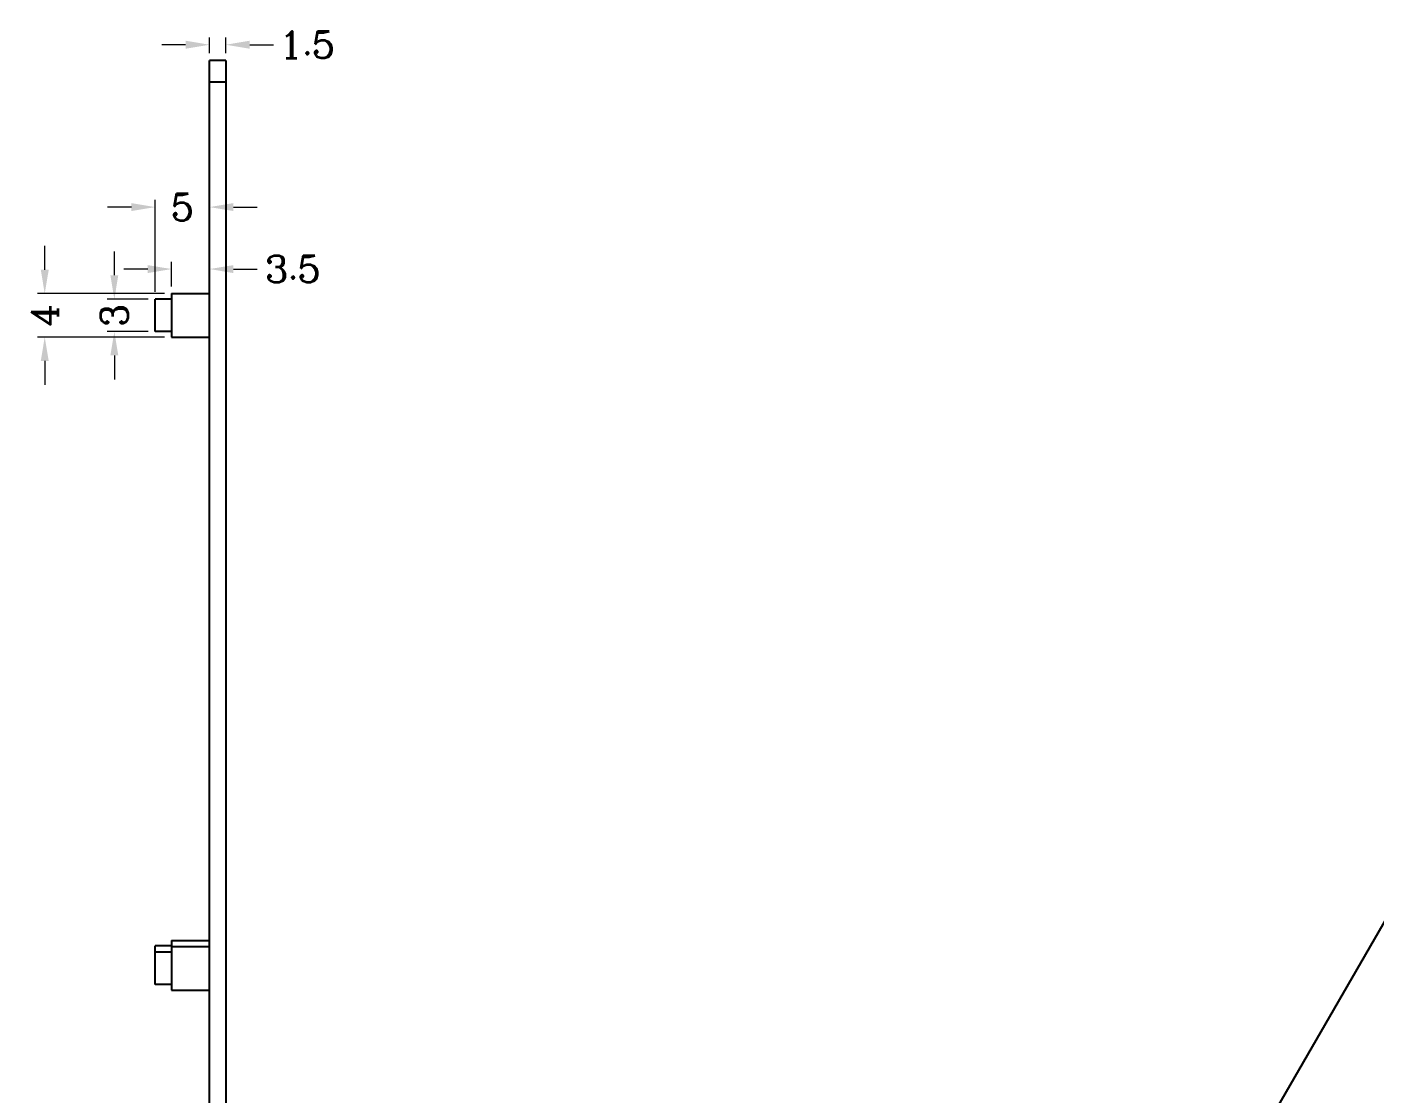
# Model space of a CAD drawing. Header units: millimetres. Extents: x -2394 to -1491, y -937 to 636.
# Drawn here: x -1950.3 to -1826.1, y -665.1 to -566.8 of the extents above; entities that cross this region are included whole.
import ezdxf

# ---------------------------------------------------------------- set-up
doc = ezdxf.new("R2010")
doc.units = ezdxf.units.MM
doc.header["$LTSCALE"] = 30.734
doc.header["$PDMODE"] = 3
doc.header["$PDSIZE"] = 8
doc.layers.get('0').update_dxf_attribs({"linetype": 'CONTINUOUS'})
doc.layers.get('Defpoints').update_dxf_attribs({"linetype": 'CONTINUOUS'})
doc.styles.add('ROMANC', font='romanc.shx', dxfattribs={"bigfont": 'gbcbig.shx'})
doc.dimstyles.new('YanXiu', dxfattribs={"dimtxt": 2.5, "dimasz": 2.2, "dimexe": 0.66, "dimexo": 0.66, "dimgap": 0.66, "dimtad": 0, "dimdsep": 46, "dimtxsty": 'ROMANC', "dimcen": 0, "dimclrd": 256, "dimclre": 131, "dimclrt": 42, "dimazin": 2, "dimtfac": 1, "dimtofl": 0, "dimtmove": 0, "dimatfit": 3, "dimfxl": 1, "dimlwd": 5, "dimlwe": 5, "dimarcsym": 0})

# ---------------------------------------------------------------- blocks, each defined once
blk = doc.blocks.new('*D37')
at = {"lineweight": 5}
for p, q in [((-1942.21, -589.74), (-1942.21, -587.54)), ((-1942.21, -597.14), (-1942.21, -599.34))]:
    blk.add_line(p, q, dxfattribs=at)
at = {"color": 131, "lineweight": 5}
for p, q in [((-1939.1, -591.94), (-1942.87, -591.94)), ((-1939.1, -594.94), (-1942.87, -594.94))]:
    blk.add_line(p, q, dxfattribs=at)
for points in [[(-1942.58, -589.74), (-1941.85, -589.74), (-1942.21, -591.94)], [(-1942.58, -597.14), (-1941.85, -597.14), (-1942.21, -594.94)]]:
    blk.add_solid(points)
at = {"layer": 'Defpoints', "color": 0}
for p in [(-1938.44, -591.94), (-1942.21, -594.94), (-1938.44, -594.94)]:
    blk.add_point(p, dxfattribs=at)
at = {"color": 42, "insert": (-1942.21, -593.44), "char_height": 2.5, "attachment_point": 5, "rotation": 90, "style": 'ROMANC'}
blk.add_mtext('3', dxfattribs=at)
blk = doc.blocks.new('*D38')
at = {"lineweight": 5}
for p, q in [((-1948.63, -589.24), (-1948.63, -587.04)), ((-1948.63, -597.64), (-1948.63, -599.84))]:
    blk.add_line(p, q, dxfattribs=at)
at = {"color": 131, "lineweight": 5}
for p, q in [((-1937.6, -591.44), (-1949.29, -591.44)), ((-1937.6, -595.44), (-1949.29, -595.44))]:
    blk.add_line(p, q, dxfattribs=at)
for points in [[(-1948.99, -589.24), (-1948.26, -589.24), (-1948.63, -591.44)], [(-1948.99, -597.64), (-1948.26, -597.64), (-1948.63, -595.44)]]:
    blk.add_solid(points)
at = {"layer": 'Defpoints', "color": 0}
for p in [(-1936.94, -591.44), (-1948.63, -595.44), (-1936.94, -595.44)]:
    blk.add_point(p, dxfattribs=at)
at = {"color": 42, "insert": (-1948.63, -593.44), "char_height": 2.5, "attachment_point": 5, "rotation": 90, "style": 'ROMANC'}
blk.add_mtext('4', dxfattribs=at)
blk = doc.blocks.new('*D39')
at = {"color": 131, "lineweight": 5}
for p, q in [((-1936.94, -590.78), (-1936.94, -588.51)), ((-1933.44, -590.78), (-1933.44, -588.51))]:
    blk.add_line(p, q, dxfattribs=at)
at = {"lineweight": 5}
for p, q in [((-1939.14, -589.17), (-1941.34, -589.17)), ((-1931.24, -589.17), (-1929.04, -589.17))]:
    blk.add_line(p, q, dxfattribs=at)
for points in [[(-1939.14, -588.81), (-1939.14, -589.54), (-1936.94, -589.17)], [(-1931.24, -588.81), (-1931.24, -589.54), (-1933.44, -589.17)]]:
    blk.add_solid(points)
at = {"layer": 'Defpoints', "color": 0}
for p in [(-1933.44, -589.17), (-1936.94, -591.44), (-1933.44, -591.44)]:
    blk.add_point(p, dxfattribs=at)
at = {"color": 42, "insert": (-1925.76, -589.17), "char_height": 2.5, "attachment_point": 5, "style": 'ROMANC'}
blk.add_mtext('3.5', dxfattribs=at)
blk = doc.blocks.new('*D40')
at = {"lineweight": 5}
for p, q in [((-1940.64, -583.46), (-1942.84, -583.46)), ((-1931.24, -583.46), (-1929.04, -583.46))]:
    blk.add_line(p, q, dxfattribs=at)
at = {"color": 131, "lineweight": 5}
for p, q in [((-1938.44, -591.28), (-1938.44, -582.8)), ((-1933.44, -591.28), (-1933.44, -582.8))]:
    blk.add_line(p, q, dxfattribs=at)
for points in [[(-1940.64, -583.09), (-1940.64, -583.82), (-1938.44, -583.46)], [(-1931.24, -583.09), (-1931.24, -583.82), (-1933.44, -583.46)]]:
    blk.add_solid(points)
at = {"layer": 'Defpoints', "color": 0}
for p in [(-1933.44, -583.46), (-1938.44, -591.94), (-1933.44, -591.94)]:
    blk.add_point(p, dxfattribs=at)
at = {"color": 42, "insert": (-1935.94, -583.46), "char_height": 2.5, "attachment_point": 5, "style": 'ROMANC'}
blk.add_mtext('5', dxfattribs=at)
blk = doc.blocks.new('*D41')
at = {"lineweight": 5}
for p, q in [((-1935.64, -568.49), (-1937.84, -568.49)), ((-1929.74, -568.49), (-1927.54, -568.49))]:
    blk.add_line(p, q, dxfattribs=at)
at = {"color": 131, "lineweight": 5}
for p, q in [((-1933.44, -569.28), (-1933.44, -567.83)), ((-1931.94, -569.28), (-1931.94, -567.83))]:
    blk.add_line(p, q, dxfattribs=at)
for points in [[(-1935.64, -568.12), (-1935.64, -568.86), (-1933.44, -568.49)], [(-1929.74, -568.12), (-1929.74, -568.86), (-1931.94, -568.49)]]:
    blk.add_solid(points)
at = {"layer": 'Defpoints', "color": 0}
for p in [(-1931.94, -568.49), (-1933.44, -569.94), (-1931.94, -569.94)]:
    blk.add_point(p, dxfattribs=at)
at = {"color": 42, "insert": (-1924.44, -568.49), "char_height": 2.5, "attachment_point": 5, "style": 'ROMANC'}
blk.add_mtext('1.5', dxfattribs=at)

msp = doc.modelspace()

# ---------------------------------------------------------------- linework, layer by layer
at = {"color": 7, "linetype": 'Continuous'}
for p, q in [((-1933.442, -697.98), (-1933.442, -569.94)), ((-1931.942, -569.94), (-1933.442, -569.94)), ((-1931.942, -569.94), (-1931.942, -697.98)), ((-1931.942, -571.94), (-1933.442, -571.94)), ((-1938.442, -594.94), (-1938.442, -591.94)), ((-1936.942, -591.94), (-1938.442, -591.94)), ((-1936.942, -591.44), (-1936.942, -595.44)), ((-1936.942, -591.44), (-1933.442, -591.44)), ((-1936.942, -594.94), (-1938.442, -594.94)), ((-1936.942, -595.44), (-1933.442, -595.44)), ((-1811.521, -625.703), (-1864.19, -716.928)), ((-1936.942, -651.565), (-1938.442, -651.565)), ((-1938.442, -655.14), (-1938.442, -651.565)), ((-1936.942, -651.065), (-1933.442, -651.065)), ((-1936.942, -651.065), (-1936.942, -655.64)), ((-1936.942, -651.64), (-1933.442, -651.64)), ((-1936.942, -652.14), (-1938.442, -652.14)), ((-1936.942, -655.14), (-1938.442, -655.14)), ((-1936.942, -655.64), (-1933.442, -655.64))]:
    msp.add_line(p, q, dxfattribs=at)

# ---------------------------------------------------------------- dimensions: what is measured, and where the dimension line sits
for base, p1, p2, picture, middle in [((-1931.942, -568.489), (-1933.442, -569.94), (-1931.942, -569.94), '*D41', (-1924.441, -568.489)), ((-1933.442, -583.456), (-1938.442, -591.94), (-1933.442, -591.94), '*D40', (-1935.942, -583.456)), ((-1933.442, -589.172), (-1936.942, -591.44), (-1933.442, -591.44), '*D39', (-1925.763, -589.172))]:
    dim = msp.add_linear_dim(base=base, p1=p1, p2=p2, dimstyle='YanXiu')
    dim.commit()
    dim.dimension.update_dxf_attribs({"geometry": picture, "text_midpoint": middle})
for base, p1, p2, picture, middle in [((-1948.628, -595.44), (-1936.942, -591.44), (-1936.942, -595.44), '*D38', (-1948.628, -593.44)), ((-1942.215, -594.94), (-1938.442, -591.94), (-1938.442, -594.94), '*D37', (-1942.215, -593.44))]:
    dim = msp.add_linear_dim(base=base, p1=p1, p2=p2, angle=90, dimstyle='YanXiu')
    dim.commit()
    dim.dimension.update_dxf_attribs({"geometry": picture, "text_midpoint": middle})

doc.saveas('drawing.dxf')
